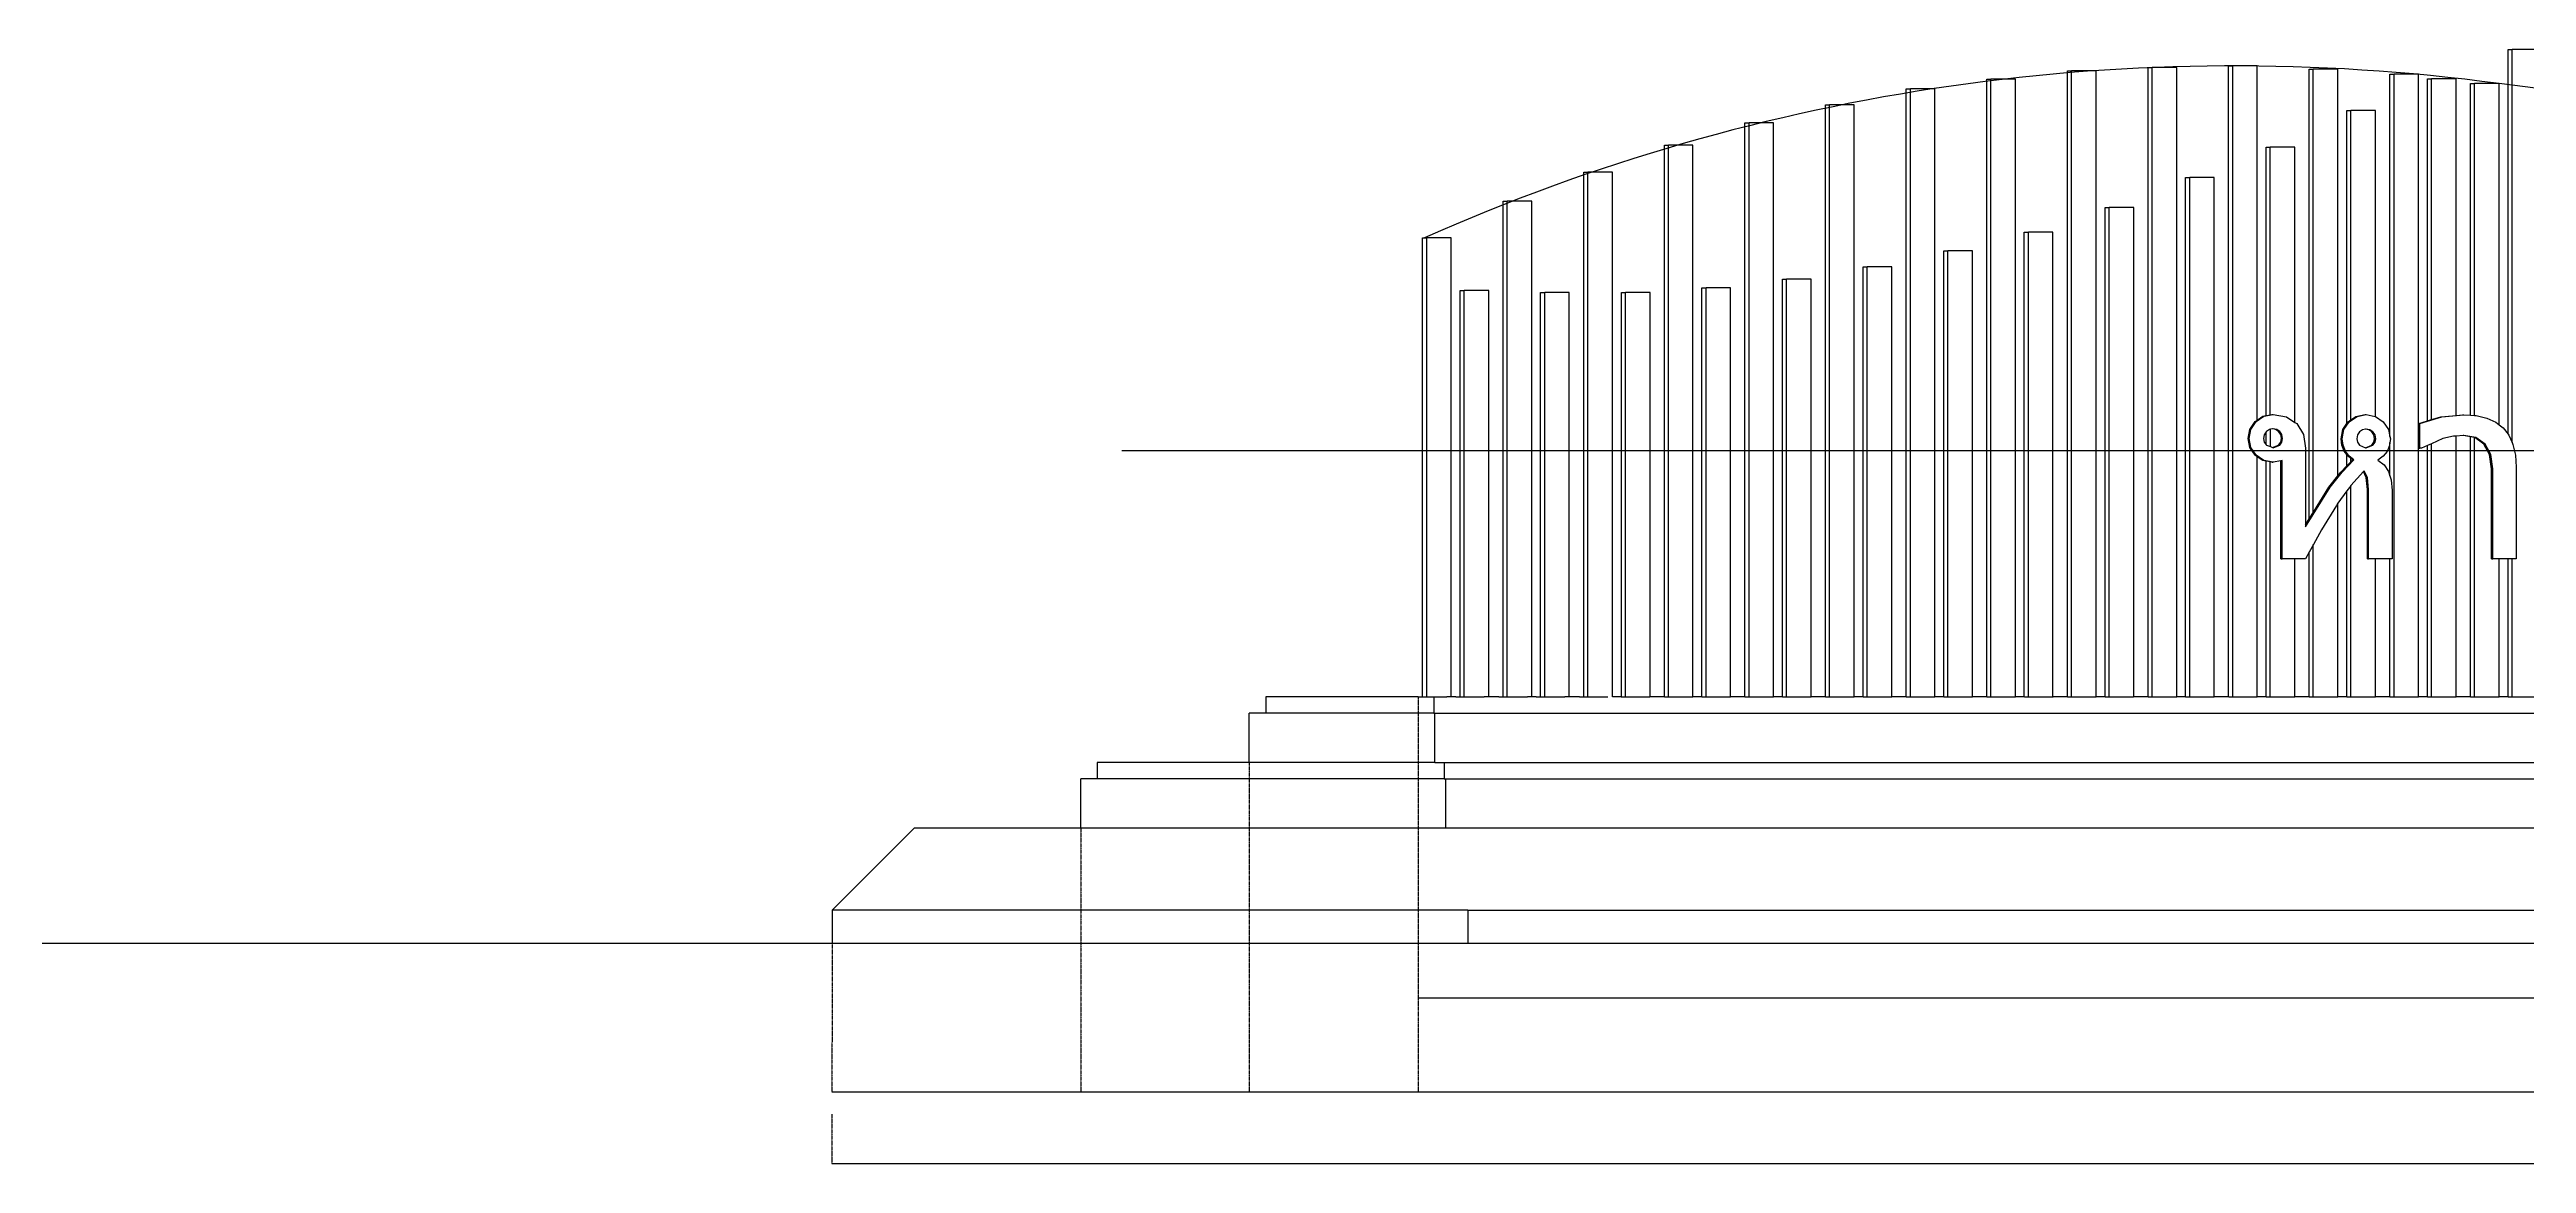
# Model space of a CAD drawing. Header units: millimetres. Extents: x -244126 to 368105, y -173968 to 259060.
# Drawn here: x -202288 to -189834, y 69504 to 75108 of the extents above; entities that cross this region are included whole.
import ezdxf

# ---------------------------------------------------------------- set-up
doc = ezdxf.new("R2010")
doc.units = ezdxf.units.MM
doc.header["$MEASUREMENT"] = 0
doc.linetypes.add('CENTER2', pattern=[7.1439, 4.7625, -0.7938, 0.7938, -0.7938])
for name, color, linetype in [('A04_TUBE SERIES', 7, 'Continuous'), ('CPP-DIM', 1, 'Continuous'), ('CPP-GRID', 8, 'CENTER2'), ('CPP-HATCH', 13, 'Continuous')]:
    doc.layers.add(name, color=color, linetype=linetype)
doc.styles.add('CORDIA', font='cordia.shx')
doc.dimstyles.new('1-50CC', dxfattribs={"dimscale": 0.5, "dimtxt": 0.2, "dimasz": 0.15, "dimexe": 0.1, "dimexo": 0.15, "dimgap": 0.1, "dimtad": 1, "dimzin": 0, "dimdsep": 46, "dimtxsty": 'CORDIA', "dimblk": 'CIRCLE', "dimcen": 0.03, "dimclrd": 1, "dimclre": 9, "dimclrt": 3, "dimadec": 0, "dimazin": 0, "dimtfac": 1, "dimtmove": 1, "dimatfit": 3, "dimldrblk": 'CIRCLE', "dimfxl": 0.12, "dimtvp": 0.05, "dimarcsym": 0})
doc.dimstyles.new('1-75AA', dxfattribs={"dimscale": 0.75, "dimtxt": 0.2, "dimasz": 0.15, "dimexe": 0.1, "dimexo": 0.15, "dimgap": 0.1, "dimtad": 1, "dimzin": 1, "dimdsep": 46, "dimtxsty": 'CORDIA', "dimblk": 'arrow', "dimcen": 0.03, "dimclrd": 1, "dimclre": 9, "dimclrt": 3, "dimadec": 0, "dimazin": 0, "dimtfac": 1, "dimtmove": 1, "dimatfit": 3, "dimldrblk": 'arrow', "dimfxl": 1, "dimlwd": 25, "dimlwe": 25, "dimarcsym": 0})

# ---------------------------------------------------------------- blocks, each defined once
blk = doc.blocks.new('A$Ceabdd105')
at = {"color": 1}
for p, q in [((3.243, 3.15), (3.263, 3.15)), ((3.243, 0), (3.243, 3.15)), ((3.263, 0), (3.263, 3.15)), ((3.387, 3.15), (3.263, 3.15)), ((3.387, 0), (3.387, 3.15)), ((3.648, 3.166), (3.669, 3.166)), ((3.648, 0), (3.648, 3.166)), ((3.669, 0), (3.669, 3.166)), ((3.792, 3.166), (3.669, 3.166)), ((3.792, 0), (3.792, 3.166)), ((4.053, 3.174), (4.074, 3.174)), ((4.053, 0), (4.053, 3.174)), ((4.074, 0), (4.074, 3.174)), ((4.197, 3.174), (4.074, 3.174)), ((4.197, 1.392), (4.197, 3.174)), ((4.459, 3.158), (4.479, 3.158)), ((4.459, 0.896), (4.459, 3.158)), ((4.479, 0.929), (4.479, 3.158)), ((4.603, 3.158), (4.479, 3.158)), ((4.603, 1.112), (4.603, 3.158)), ((4.864, 3.132), (4.885, 3.132)), ((4.864, 1.309), (4.864, 3.132)), ((4.885, 0), (4.885, 3.132)), ((5.008, 3.132), (4.885, 3.132)), ((5.008, 0), (5.008, 3.132)), ((2.432, 3.058), (2.453, 3.058)), ((2.432, 0), (2.432, 3.058)), ((2.453, 0), (2.453, 3.058)), ((2.576, 3.058), (2.453, 3.058)), ((2.576, 0), (2.576, 3.058)), ((2.837, 3.108), (2.858, 3.108)), ((2.837, 0), (2.837, 3.108)), ((2.858, 0), (2.858, 3.108)), ((2.981, 3.108), (2.858, 3.108)), ((2.981, 0), (2.981, 3.108)), ((5.27, 3.085), (5.29, 3.085)), ((5.27, 1.417), (5.27, 3.085)), ((5.29, 1.415), (5.29, 3.085)), ((5.413, 3.085), (5.29, 3.085)), ((5.413, 1.369), (5.413, 3.085)), ((1.621, 2.887), (1.642, 2.887)), ((1.621, 0), (1.621, 2.887)), ((1.642, 0), (1.642, 2.887)), ((1.765, 2.887), (1.642, 2.887)), ((1.765, 0), (1.765, 2.887)), ((2.027, 2.978), (2.047, 2.978)), ((2.027, 0), (2.027, 2.978)), ((2.047, 0), (2.047, 2.978)), ((2.171, 2.978), (2.047, 2.978)), ((2.171, 0), (2.171, 2.978)), ((1.216, 2.775), (1.237, 2.775)), ((1.216, 0), (1.216, 2.775)), ((1.237, 0), (1.237, 2.775)), ((1.36, 2.775), (1.237, 2.775)), ((1.36, 0), (1.36, 2.775)), ((0.811, 2.64), (0.831, 2.64)), ((0.811, 0), (0.811, 2.64)), ((0.831, 0), (0.831, 2.64)), ((0.955, 2.64), (0.831, 2.64)), ((0.955, 0), (0.955, 2.64)), ((0.405, 2.493), (0.426, 2.493)), ((0.405, 0), (0.405, 2.493)), ((0.426, 0), (0.426, 2.493)), ((0.549, 2.493), (0.426, 2.493)), ((0.549, 0), (0.549, 2.493)), ((0, 2.309), (0.021, 2.309)), ((0, 0), (0, 2.309)), ((0.021, 0), (0.021, 2.309)), ((0.144, 2.309), (0.021, 2.309)), ((0.144, 0), (0.144, 2.309)), ((5.27, 0), (5.27, 1.308)), ((5.29, 0), (5.29, 1.305)), ((4.603, 0), (4.603, 0.974)), ((4.479, 0), (4.479, 0.767)), ((4.459, 0), (4.459, 0.729)), ((5.413, 0), (5.413, 0.694))]:
    blk.add_line(p, q, dxfattribs=at)
blk = doc.blocks.new('A$Cee009f8e')
at = {"layer": 'CPP-HATCH'}
for p, q in [((5.27, 3.257), (5.29, 3.257)), ((5.27, 1.321), (5.27, 3.257)), ((5.29, 1.279), (5.29, 3.257)), ((5.413, 3.257), (5.29, 3.257)), ((4.864, 3.109), (4.885, 3.109)), ((4.864, 1.389), (4.864, 3.109)), ((4.885, 1.395), (4.885, 3.109)), ((5.008, 3.109), (4.885, 3.109)), ((5.008, 1.416), (5.008, 3.109)), ((4.459, 2.949), (4.479, 2.949)), ((4.459, 1.375), (4.459, 2.949)), ((4.479, 1.394), (4.479, 2.949)), ((4.603, 2.949), (4.479, 2.949)), ((4.603, 1.411), (4.603, 2.949)), ((4.053, 2.766), (4.074, 2.766)), ((4.053, 1.415), (4.053, 2.766)), ((4.074, 1.419), (4.074, 2.766)), ((4.197, 2.766), (4.074, 2.766)), ((4.197, 1.38), (4.197, 2.766)), ((3.648, 2.613), (3.669, 2.613)), ((3.648, 0), (3.648, 2.613)), ((3.669, 0), (3.669, 2.613)), ((3.792, 2.613), (3.669, 2.613)), ((3.792, 0), (3.792, 2.613)), ((3.243, 2.462), (3.263, 2.462)), ((3.243, 0), (3.243, 2.462)), ((3.263, 0), (3.263, 2.462)), ((3.387, 2.462), (3.263, 2.462)), ((3.387, 0), (3.387, 2.462)), ((2.432, 2.243), (2.453, 2.243)), ((2.432, 0), (2.432, 2.243)), ((2.453, 0), (2.453, 2.243)), ((2.576, 2.243), (2.453, 2.243)), ((2.576, 0), (2.576, 2.243)), ((2.837, 2.338), (2.858, 2.338)), ((2.837, 0), (2.837, 2.338)), ((2.858, 0), (2.858, 2.338)), ((2.981, 2.338), (2.858, 2.338)), ((2.981, 0), (2.981, 2.338)), ((2.027, 2.163), (2.047, 2.163)), ((2.027, 0), (2.027, 2.163)), ((2.047, 0), (2.047, 2.163)), ((2.171, 2.163), (2.047, 2.163)), ((2.171, 0), (2.171, 2.163)), ((0, 2.044), (0.021, 2.044)), ((0, 0), (0, 2.044)), ((0.021, 0), (0.021, 2.044)), ((0.144, 2.044), (0.021, 2.044)), ((0.144, 0), (0.144, 2.044)), ((0.405, 2.034), (0.426, 2.034)), ((0.405, 0), (0.405, 2.034)), ((0.426, 0), (0.426, 2.034)), ((0.549, 2.034), (0.426, 2.034)), ((0.549, 0), (0.549, 2.034)), ((0.811, 2.035), (0.831, 2.035)), ((0.811, 0), (0.811, 2.035)), ((0.831, 0), (0.831, 2.035)), ((0.955, 2.035), (0.831, 2.035)), ((0.955, 0), (0.955, 2.035)), ((1.216, 2.058), (1.237, 2.058)), ((1.216, 0), (1.216, 2.058)), ((1.237, 0), (1.237, 2.058)), ((1.36, 2.058), (1.237, 2.058)), ((1.36, 0), (1.36, 2.058)), ((1.621, 2.102), (1.642, 2.102)), ((1.621, 0), (1.621, 2.102)), ((1.642, 0), (1.642, 2.102)), ((1.765, 2.102), (1.642, 2.102)), ((1.765, 0), (1.765, 2.102)), ((4.675, 1.112), (4.675, 1.28)), ((4.864, 0), (4.864, 1.264)), ((4.885, 0), (4.885, 1.273)), ((5.008, 0), (5.008, 1.312)), ((4.008, 0), (4.008, 1.208)), ((4.053, 0), (4.053, 1.186)), ((4.074, 0), (4.074, 1.182)), ((4.459, 1.161), (4.459, 1.219)), ((4.479, 1.183), (4.479, 1.199)), ((4.459, 0), (4.459, 1.036)), ((4.479, 0), (4.479, 1.064)), ((4.197, 0), (4.197, 0.694)), ((4.603, 0), (4.603, 0.694)), ((4.675, 0), (4.675, 0.694)), ((5.27, 0), (5.27, 0.694)), ((5.29, 0), (5.29, 0.694))]:
    blk.add_line(p, q, dxfattribs=at)
blk = doc.blocks.new('arrow')
at = {"color": 4}
blk.add_solid([(-1, 0), (-1, 0), (0, 0)], dxfattribs=at)
blk = doc.blocks.new('*D3984')
at = {"layer": 'CPP-DIM', "color": 9, "linetype": 'CENTER2', "lineweight": 25, "transparency": 16777216}
for p, q in [((-198354, 70113), (-198354, 69865)), ((-197103, 70113), (-197103, 69865))]:
    blk.add_line(p, q, dxfattribs=at)
at = {"layer": 'CPP-DIM', "color": 1, "lineweight": 25, "transparency": 16777216}
blk.add_line((-198354, 69865), (-197103, 69865), dxfattribs=at)
at = {"layer": 'Defpoints', "color": 0, "transparency": 16777216}
for p in [(-198354, 70113), (-197103, 70113), (-197103, 69865)]:
    blk.add_point(p, dxfattribs=at)
at = {"layer": 'CPP-DIM', "color": 1, "lineweight": 25, "transparency": 16777216, "xscale": 0.1125, "yscale": 0.1125, "zscale": 0.1125, "rotation": 180}
blk.add_blockref('arrow', (-198354, 69865), dxfattribs=at)
at = {"layer": 'CPP-DIM', "color": 1, "lineweight": 25, "transparency": 16777216, "xscale": 0.1125, "yscale": 0.1125, "zscale": 0.1125}
blk.add_blockref('arrow', (-197103, 69865), dxfattribs=at)
at = {"layer": 'CPP-DIM', "color": 3, "transparency": 16777216, "insert": (-197728, 69865), "char_height": 0.15, "attachment_point": 5, "style": 'CORDIA'}
blk.add_mtext('1251.26', dxfattribs=at)
blk = doc.blocks.new('*D3985')
at = {"layer": 'CPP-DIM', "color": 9, "linetype": 'CENTER2', "lineweight": 25, "transparency": 16777216}
for p, q in [((-196256, 70113), (-196256, 69865)), ((-195407, 70113), (-195407, 69865))]:
    blk.add_line(p, q, dxfattribs=at)
at = {"layer": 'CPP-DIM', "color": 1, "lineweight": 25, "transparency": 16777216}
blk.add_line((-196256, 69865), (-195407, 69865), dxfattribs=at)
at = {"layer": 'Defpoints', "color": 0, "transparency": 16777216}
for p in [(-196256, 70113), (-195407, 70113), (-195407, 69865)]:
    blk.add_point(p, dxfattribs=at)
at = {"layer": 'CPP-DIM', "color": 1, "lineweight": 25, "transparency": 16777216, "xscale": 0.1125, "yscale": 0.1125, "zscale": 0.1125, "rotation": 180}
blk.add_blockref('arrow', (-196256, 69865), dxfattribs=at)
at = {"layer": 'CPP-DIM', "color": 1, "lineweight": 25, "transparency": 16777216, "xscale": 0.1125, "yscale": 0.1125, "zscale": 0.1125}
blk.add_blockref('arrow', (-195407, 69865), dxfattribs=at)
at = {"layer": 'CPP-DIM', "color": 3, "transparency": 16777216, "insert": (-195831, 69865), "char_height": 0.15, "attachment_point": 5, "style": 'CORDIA'}
blk.add_mtext('848.89', dxfattribs=at)
blk = doc.blocks.new('*D3986')
at = {"layer": 'CPP-DIM', "color": 9, "linetype": 'CENTER2', "lineweight": 25, "transparency": 16777216}
for p, q in [((-195407, 70113), (-195407, 69865)), ((-180671, 70113), (-180671, 69865))]:
    blk.add_line(p, q, dxfattribs=at)
at = {"layer": 'CPP-DIM', "color": 1, "lineweight": 25, "transparency": 16777216}
blk.add_line((-195407, 69865), (-180671, 69865), dxfattribs=at)
at = {"layer": 'Defpoints', "color": 0, "transparency": 16777216}
for p in [(-195407, 70113), (-180671, 70113), (-180671, 69865)]:
    blk.add_point(p, dxfattribs=at)
at = {"layer": 'CPP-DIM', "color": 1, "lineweight": 25, "transparency": 16777216, "xscale": 0.1125, "yscale": 0.1125, "zscale": 0.1125, "rotation": 180}
blk.add_blockref('arrow', (-195407, 69865), dxfattribs=at)
at = {"layer": 'CPP-DIM', "color": 1, "lineweight": 25, "transparency": 16777216, "xscale": 0.1125, "yscale": 0.1125, "zscale": 0.1125}
blk.add_blockref('arrow', (-180671, 69865), dxfattribs=at)
at = {"layer": 'CPP-DIM', "color": 3, "transparency": 16777216, "insert": (-188039, 69865), "char_height": 0.15, "attachment_point": 5, "style": 'CORDIA'}
blk.add_mtext('15.00', dxfattribs=at)
blk = doc.blocks.new('*D3974')
at = {"layer": 'CPP-DIM', "color": 9, "linetype": 'CENTER2', "lineweight": 25, "transparency": 16777216}
for p, q in [((-198354, 69752), (-198354, 69504)), ((-177714, 69752), (-177714, 69504))]:
    blk.add_line(p, q, dxfattribs=at)
at = {"layer": 'CPP-DIM', "color": 1, "lineweight": 25, "transparency": 16777216}
blk.add_line((-198354, 69504), (-177714, 69504), dxfattribs=at)
at = {"layer": 'Defpoints', "color": 0, "transparency": 16777216}
for p in [(-198354, 69752), (-177714, 69752), (-177714, 69504)]:
    blk.add_point(p, dxfattribs=at)
at = {"layer": 'CPP-DIM', "color": 1, "lineweight": 25, "transparency": 16777216, "xscale": 0.1125, "yscale": 0.1125, "zscale": 0.1125, "rotation": 180}
blk.add_blockref('arrow', (-198354, 69504), dxfattribs=at)
at = {"layer": 'CPP-DIM', "color": 1, "lineweight": 25, "transparency": 16777216, "xscale": 0.1125, "yscale": 0.1125, "zscale": 0.1125}
blk.add_blockref('arrow', (-177714, 69504), dxfattribs=at)
at = {"layer": 'CPP-DIM', "color": 3, "transparency": 16777216, "insert": (-188034, 69504), "char_height": 0.15, "attachment_point": 5, "style": 'CORDIA'}
blk.add_mtext('21.00', dxfattribs=at)
blk = doc.blocks.new('*D3993')
at = {"layer": 'CPP-DIM', "color": 9, "linetype": 'CENTER2', "lineweight": 25, "transparency": 16777216}
for p, q in [((-197103, 70113), (-197103, 69865)), ((-196256, 70113), (-196256, 69865))]:
    blk.add_line(p, q, dxfattribs=at)
at = {"layer": 'CPP-DIM', "color": 1, "lineweight": 25, "transparency": 16777216}
blk.add_line((-197103, 69865), (-196256, 69865), dxfattribs=at)
at = {"layer": 'Defpoints', "color": 0, "transparency": 16777216}
for p in [(-197103, 70113), (-196256, 70113), (-196256, 69865)]:
    blk.add_point(p, dxfattribs=at)
at = {"layer": 'CPP-DIM', "color": 1, "lineweight": 25, "transparency": 16777216, "xscale": 0.1125, "yscale": 0.1125, "zscale": 0.1125, "rotation": 180}
blk.add_blockref('arrow', (-197103, 69865), dxfattribs=at)
at = {"layer": 'CPP-DIM', "color": 1, "lineweight": 25, "transparency": 16777216, "xscale": 0.1125, "yscale": 0.1125, "zscale": 0.1125}
blk.add_blockref('arrow', (-196256, 69865), dxfattribs=at)
at = {"layer": 'CPP-DIM', "color": 3, "transparency": 16777216, "insert": (-196679, 69865), "char_height": 0.15, "attachment_point": 5, "style": 'CORDIA'}
blk.add_mtext('846.98', dxfattribs=at)
blk = doc.blocks.new('CIRCLE')
at = {"color": 1}
for p, q in [((-1, 0), (1, 0)), ((0, 1), (0, -1))]:
    blk.add_line(p, q, dxfattribs=at)
at = {"color": 3}
blk.add_circle((0, 0), 0.478, dxfattribs=at)
blk = doc.blocks.new('*D4012')
at = {"color": 9, "linetype": 'CENTER2', "lineweight": -2, "transparency": 16777216}
for p, q in [((-195407, 71851), (-195407, 70337)), ((-180596, 71851), (-180596, 70337))]:
    blk.add_line(p, q, dxfattribs=at)
at = {"color": 1, "lineweight": -2, "transparency": 16777216}
blk.add_line((-195407, 70337), (-180596, 70337), dxfattribs=at)
at = {"layer": 'Defpoints', "color": 0, "transparency": 16777216}
for p in [(-195407, 71851), (-180596, 71851), (-180596, 70337)]:
    blk.add_point(p, dxfattribs=at)
at = {"color": 1, "lineweight": -2, "transparency": 16777216, "xscale": 0.075, "yscale": 0.075, "zscale": 0.075, "rotation": 180}
blk.add_blockref('CIRCLE', (-195407, 70337), dxfattribs=at)
at = {"color": 1, "lineweight": -2, "transparency": 16777216, "xscale": 0.075, "yscale": 0.075, "zscale": 0.075}
blk.add_blockref('CIRCLE', (-180596, 70337), dxfattribs=at)
at = {"color": 3, "transparency": 16777216, "insert": (-188002, 70337), "char_height": 0.1, "attachment_point": 5, "style": 'CORDIA'}
blk.add_mtext('14810.39', dxfattribs=at)

msp = doc.modelspace()

# ---------------------------------------------------------------- linework, layer by layer
at = {"color": 4}
for p, q in [((-191225.1685, 73197.01567), (-191198.53191, 73236.02648)), ((-191219.23699, 73197.01567), (-191192.6004, 73236.02648)), ((-191198.53191, 73236.02648), (-191187.42177, 73243.60584)), ((-191192.6004, 73236.02648), (-191153.70627, 73262.56015)), ((-191187.42177, 73243.60584), (-191159.63778, 73262.56015)), ((-191159.63778, 73262.56015), (-191142.39912, 73265.89998)), ((-191153.70627, 73262.56015), (-191108.05477, 73271.4047)), ((-191142.39912, 73265.89998), (-191121.7746, 73269.89579)), ((-191121.7746, 73269.89579), (-191113.98628, 73271.4047)), ((-191113.98628, 73271.4047), (-191108.05477, 73271.4047)), ((-191108.05477, 73271.4047), (-191041.26686, 73259.95416)), ((-191041.26686, 73259.95416), (-190998.55442, 73231.74665)), ((-190998.55442, 73231.74665), (-190989.25087, 73225.60253)), ((-190751.48591, 73195.9101), (-190724.6136, 73235.39472)), ((-190737.0506, 73225.83592), (-190730.54511, 73235.39472)), ((-190730.54511, 73235.39472), (-190716.42609, 73245.13969)), ((-190724.6136, 73235.39472), (-190685.48374, 73262.40221)), ((-190716.42609, 73245.13969), (-190691.41525, 73262.40221)), ((-190691.41525, 73262.40221), (-190645.68518, 73271.4047)), ((-190685.48374, 73262.40221), (-190639.75367, 73271.4047)), ((-190645.68518, 73271.4047), (-190639.75367, 73271.4047)), ((-190639.75367, 73271.4047), (-190593.94502, 73262.32324)), ((-190593.94502, 73262.32324), (-190593.20591, 73261.81171)), ((-190593.20591, 73261.81171), (-190554.57944, 73235.07884)), ((-190554.57944, 73235.07884), (-190527.47141, 73195.51525)), ((-190375.39058, 73227.18192), (-190331.70209, 73239.88729)), ((-190369.45908, 73227.18192), (-190258.66972, 73259.40137)), ((-190331.70209, 73239.88729), (-190311.07758, 73245.88525)), ((-190311.07758, 73245.88525), (-190264.60123, 73259.40137)), ((-190264.60123, 73259.40137), (-190187.8574, 73266.90471)), ((-190258.66972, 73259.40137), (-190148.82326, 73270.14119)), ((-190187.8574, 73266.90471), (-190154.75477, 73270.14119)), ((-190154.75477, 73270.14119), (-190148.82326, 73270.14119)), ((-190148.82326, 73270.14119), (-190115.22093, 73267.89514)), ((-190115.22093, 73267.89514), (-190094.59641, 73266.51656)), ((-190094.59641, 73266.51656), (-190087.09355, 73266.01505)), ((-190087.09355, 73266.01505), (-190033.59447, 73253.63662)), ((-190033.59447, 73253.63662), (-189988.32602, 73233.0059)), ((-189988.32602, 73233.0059), (-189971.37624, 73219.78804)), ((-191234.04736, 73150.73968), (-191225.1685, 73197.01567)), ((-191225.1685, 73105.4903), (-191234.04736, 73150.73968)), ((-191228.11586, 73150.73968), (-191219.23699, 73197.01567)), ((-191219.23699, 73105.4903), (-191228.11586, 73150.73968)), ((-191152.29194, 73169.92921), (-191155.82777, 73150.73968)), ((-191155.82777, 73150.73968), (-191152.29194, 73133.12954)), ((-191142.39912, 73184.73261), (-191152.29194, 73169.92921)), ((-191152.29194, 73133.12954), (-191142.39912, 73119.20992)), ((-191141.68444, 73185.80203), (-191142.39912, 73184.73261)), ((-191142.39912, 73119.20992), (-191142.39912, 73184.73261)), ((-191142.39912, 73119.20992), (-191141.68444, 73118.20435)), ((-191126.20536, 73196.46288), (-191141.68444, 73185.80203)), ((-191141.68444, 73118.20435), (-191121.7746, 73110.16295)), ((-191121.7746, 73197.33036), (-191126.20536, 73196.46288)), ((-191110.9872, 73199.44237), (-191121.7746, 73197.33036)), ((-191121.7746, 73110.16295), (-191121.7746, 73197.33036)), ((-191121.7746, 73110.16295), (-191111.02052, 73105.81948)), ((-191111.02052, 73105.81948), (-191080.3566, 73118.20435)), ((-191108.05477, 73200.0165), (-191110.9872, 73199.44237)), ((-191095.83568, 73196.54185), (-191110.9872, 73199.44237)), ((-191089.90417, 73196.54185), (-191108.05477, 73200.0165)), ((-191108.05477, 73104.62164), (-191074.42509, 73118.20435)), ((-191080.3566, 73186.11791), (-191095.83568, 73196.54185)), ((-191074.42509, 73186.11791), (-191089.90417, 73196.54185)), ((-191069.74911, 73170.32406), (-191080.3566, 73186.11791)), ((-191080.3566, 73118.20435), (-191069.74911, 73133.12954)), ((-191080.3566, 73118.20435), (-191074.42509, 73118.20435)), ((-191063.8176, 73170.32406), (-191074.42509, 73186.11791)), ((-191074.42509, 73118.20435), (-191063.8176, 73133.12954)), ((-191066.21328, 73150.73968), (-191069.74911, 73170.32406)), ((-191069.74911, 73133.12954), (-191066.21328, 73150.73968)), ((-191060.28177, 73150.73968), (-191063.8176, 73170.32406)), ((-191063.8176, 73133.12954), (-191060.28177, 73150.73968)), ((-190989.25087, 73225.60253), (-190955.77834, 73171.82447)), ((-190955.77834, 73171.82447), (-190944.62083, 73102.09462)), ((-190766.37486, 73149.47617), (-190757.41742, 73195.9101)), ((-190762.28901, 73117.96744), (-190766.37486, 73149.47617)), ((-190750.03146, 73087.88016), (-190762.28901, 73117.96744)), ((-190760.44335, 73149.47617), (-190751.48591, 73195.9101)), ((-190756.3575, 73117.96744), (-190760.44335, 73149.47617)), ((-190757.41742, 73195.9101), (-190737.0506, 73225.83592)), ((-190744.09996, 73087.88016), (-190756.3575, 73117.96744)), ((-190683.44082, 73168.6657), (-190686.89808, 73149.47617)), ((-190686.89808, 73149.47617), (-190683.44082, 73131.86603)), ((-190673.06905, 73184.53852), (-190683.44082, 73168.6657)), ((-190683.44082, 73131.86603), (-190673.06905, 73116.94084)), ((-190657.82569, 73195.19937), (-190673.06905, 73184.53852)), ((-190673.06905, 73116.94084), (-190642.7055, 73104.5616)), ((-190642.68124, 73198.17732), (-190657.82569, 73195.19937)), ((-190642.7055, 73104.5616), (-190612.0555, 73116.94084)), ((-190639.75367, 73198.75299), (-190642.68124, 73198.17732)), ((-190627.14171, 73195.19937), (-190642.68124, 73198.17732)), ((-190621.2102, 73195.19937), (-190639.75367, 73198.75299)), ((-190639.75367, 73103.35813), (-190606.12399, 73116.94084)), ((-190611.74121, 73184.53852), (-190627.14171, 73195.19937)), ((-190605.8097, 73184.53852), (-190621.2102, 73195.19937)), ((-190612.0555, 73116.94084), (-190601.44801, 73131.86603)), ((-190612.0555, 73116.94084), (-190606.12399, 73116.94084)), ((-190601.36944, 73168.6657), (-190611.74121, 73184.53852)), ((-190606.12399, 73116.94084), (-190595.5165, 73131.86603)), ((-190595.43793, 73168.6657), (-190605.8097, 73184.53852)), ((-190601.44801, 73131.86603), (-190597.91218, 73149.47617)), ((-190597.91218, 73149.47617), (-190601.36944, 73168.6657)), ((-190595.5165, 73131.86603), (-190591.98067, 73149.47617)), ((-190591.98067, 73149.47617), (-190595.43793, 73168.6657)), ((-190522.3641, 73115.28249), (-190534.1502, 73085.9849)), ((-190527.47141, 73195.51525), (-190520.56944, 73160.34926)), ((-190520.56944, 73130.90241), (-190522.3641, 73115.28249)), ((-190520.56944, 73160.34926), (-190518.4354, 73149.47617)), ((-190518.4354, 73149.47617), (-190520.56944, 73130.90241)), ((-190375.39058, 73102.09462), (-190375.39058, 73227.18192)), ((-190375.39058, 73227.18192), (-190369.45908, 73227.18192)), ((-190369.45908, 73102.09462), (-190369.45908, 73227.18192)), ((-190331.70209, 73115.39672), (-190361.28738, 73102.09462)), ((-190311.07758, 73124.66989), (-190331.70209, 73115.39672)), ((-190253.79813, 73150.42381), (-190311.07758, 73124.66989)), ((-190200.9964, 73162.5061), (-190253.79813, 73150.42381)), ((-190187.8574, 73163.52035), (-190200.9964, 73162.5061)), ((-190152.96465, 73166.21384), (-190187.8574, 73163.52035)), ((-190148.82326, 73166.53353), (-190152.96465, 73166.21384)), ((-190115.22093, 73159.47338), (-190152.96465, 73166.21384)), ((-190088.2427, 73155.71475), (-190148.82326, 73166.53353)), ((-190094.59641, 73155.79015), (-190115.22093, 73159.47338)), ((-190094.1742, 73155.71475), (-190094.59641, 73155.79015)), ((-190048.20841, 73123.25838), (-190094.1742, 73155.71475)), ((-190042.2769, 73123.25838), (-190088.2427, 73155.71475)), ((-190019.2146, 73070.42795), (-190048.20841, 73123.25838)), ((-190013.28309, 73070.42795), (-190042.2769, 73123.25838)), ((-189971.37624, 73219.78804), (-189951.2882, 73204.1229)), ((-189951.2882, 73204.1229), (-189926.35358, 73171.97974)), ((-189926.35358, 73171.97974), (-189922.481, 73166.98761)), ((-189922.481, 73166.98761), (-189905.72906, 73130.03636)), ((-189905.72906, 73130.03636), (-189901.90443, 73121.60003)), ((-189901.90443, 73121.60003), (-189889.55849, 73067.96016)), ((-196896.06179, 73089.96615), (-180342.04493, 73089.96615)), ((-191198.53191, 73067.03227), (-191225.1685, 73105.4903)), ((-191192.6004, 73067.03227), (-191219.23699, 73105.4903)), ((-191187.42177, 73059.52059), (-191198.53191, 73067.03227)), ((-191153.70627, 73040.73551), (-191192.6004, 73067.03227)), ((-191159.63778, 73040.73551), (-191187.42177, 73059.52059)), ((-191142.39912, 73037.4255), (-191159.63778, 73040.73551)), ((-191108.05477, 73031.96993), (-191153.70627, 73040.73551)), ((-191121.7746, 73033.46537), (-191142.39912, 73037.4255)), ((-191113.98628, 73031.96993), (-191121.7746, 73033.46537)), ((-191113.98628, 73031.96993), (-191108.05477, 73031.96993)), ((-191111.02052, 73105.81948), (-191108.05477, 73104.62164)), ((-191068.72765, 73038.55742), (-191108.05477, 73031.96993)), ((-191062.79614, 73039.55097), (-191068.72765, 73038.55742)), ((-191068.72765, 72545.51933), (-191068.72765, 73038.55742)), ((-191062.79614, 72545.51933), (-191062.79614, 73039.55097)), ((-190944.62083, 73102.09462), (-190944.62083, 72716.79565)), ((-190767.04274, 72981.82445), (-190737.0506, 73012.70071)), ((-190761.11123, 72981.82445), (-190701.35569, 73043.3415)), ((-190737.0506, 73070.10477), (-190750.03146, 73087.88016)), ((-190725.24219, 73062.05721), (-190744.09996, 73087.88016)), ((-190731.1737, 73062.05721), (-190737.0506, 73070.10477)), ((-190737.0506, 73012.70071), (-190716.42609, 73033.93321)), ((-190716.42609, 73050.50206), (-190731.1737, 73062.05721)), ((-190701.35569, 73043.3415), (-190725.24219, 73062.05721)), ((-190707.2872, 73043.3415), (-190716.42609, 73050.50206)), ((-190716.42609, 73033.93321), (-190707.2872, 73043.3415)), ((-190653.69026, 72984.70841), (-190716.42609, 72915.12942)), ((-190707.2872, 73043.3415), (-190701.35569, 73043.3415)), ((-190649.81114, 72989.01065), (-190653.69026, 72984.70841)), ((-190639.24211, 72954.42212), (-190653.69026, 72984.70841)), ((-190633.3106, 72954.42212), (-190649.81114, 72989.01065)), ((-190642.7055, 73104.5616), (-190639.75367, 73103.35813)), ((-190553.7937, 73061.5834), (-190581.29461, 73042.07799)), ((-190581.29461, 73042.07799), (-190549.94358, 73018.34773)), ((-190534.1502, 73085.9849), (-190553.7937, 73061.5834)), ((-190549.94358, 73018.34773), (-190527.54998, 72985.06219)), ((-190527.54998, 72985.06219), (-190520.56944, 72962.80492)), ((-190375.39058, 73102.09462), (-190369.45908, 73102.09462)), ((-190361.28738, 73102.09462), (-190369.45908, 73102.09462)), ((-190009.55, 72998.48696), (-190019.2146, 73070.42795)), ((-190003.61849, 72998.48696), (-190013.28309, 73070.42795)), ((-190009.55, 72545.51933), (-190009.55, 72998.48696)), ((-190003.61849, 72545.51933), (-190003.61849, 72998.48696)), ((-189889.55849, 73067.96016), (-189885.44318, 73006.06801)), ((-189885.44318, 73006.06801), (-189885.44318, 72545.51933)), ((-190944.62083, 72707.24836), (-190821.57393, 72905.30324)), ((-190905.29344, 72780.09656), (-190827.50544, 72905.30324)), ((-190827.50544, 72905.30324), (-190782.07326, 72962.80192)), ((-190821.57393, 72905.30324), (-190761.11123, 72981.82445)), ((-190782.07326, 72962.80192), (-190767.04274, 72981.82445)), ((-190737.0506, 72887.02992), (-190782.07326, 72824.91453)), ((-190717.73838, 72913.67399), (-190737.0506, 72887.02992)), ((-190716.42609, 72915.12942), (-190717.73838, 72913.67399)), ((-190633.74193, 72893.6158), (-190639.24211, 72954.42212)), ((-190633.74193, 72545.51933), (-190633.74193, 72893.6158)), ((-190627.81042, 72893.6158), (-190633.3106, 72954.42212)), ((-190627.81042, 72545.51933), (-190627.81042, 72893.6158)), ((-190520.56944, 72962.80492), (-190514.11383, 72942.22137)), ((-190514.11383, 72942.22137), (-190509.63511, 72889.82527)), ((-190509.63511, 72889.82527), (-190509.63511, 72545.51933)), ((-190944.62083, 72716.79565), (-190925.91795, 72746.89958)), ((-190925.91795, 72746.89958), (-190905.29344, 72780.09656)), ((-190789.51573, 72814.64654), (-190865.14322, 72691.92832)), ((-190782.07326, 72824.91453), (-190789.51573, 72814.64654)), ((-190944.62083, 72716.79565), (-190944.62083, 72707.24836)), ((-190905.29344, 72617.96594), (-190925.91795, 72579.97267)), ((-190865.14322, 72691.92832), (-190905.29344, 72617.96594)), ((-191068.72765, 72545.51933), (-191062.79614, 72545.51933)), ((-190998.55442, 72545.51933), (-191062.79614, 72545.51933)), ((-190944.62083, 72545.51933), (-190998.55442, 72545.51933)), ((-190925.91795, 72579.97267), (-190944.62083, 72545.51933)), ((-190633.74193, 72545.51933), (-190627.81042, 72545.51933)), ((-190593.20591, 72545.51933), (-190627.81042, 72545.51933)), ((-190520.56944, 72545.51933), (-190593.20591, 72545.51933)), ((-190509.63511, 72545.51933), (-190520.56944, 72545.51933)), ((-190009.55, 72545.51933), (-190003.61849, 72545.51933)), ((-189971.37624, 72545.51933), (-190003.61849, 72545.51933)), ((-189926.35358, 72545.51933), (-189971.37624, 72545.51933)), ((-189905.72906, 72545.51933), (-189926.35358, 72545.51933)), ((-189885.44318, 72545.51933), (-189905.72906, 72545.51933)), ((-198353.93808, 70777.98273), (-197940.44865, 71190.78273)), ((-197102.67969, 71190.78273), (-197940.44865, 71190.78273)), ((-198353.93808, 70777.98273), (-198353.93808, 70612.86273)), ((-195156.96604, 70777.98273), (-198353.93808, 70777.98273)), ((-195156.96604, 70777.98273), (-180348.48948, 70777.98273)), ((-195156.96604, 70777.98273), (-195156.96604, 70612.86273)), ((-198311.88284, 70612.86273), (-177749.00386, 70612.86273))]:
    msp.add_line(p, q, dxfattribs=at)
at = {"color": 2}
for p, q in [((-196255.70083, 71521.02273), (-196255.70083, 71768.70273)), ((-196173.00294, 71768.70273), (-196255.70083, 71768.70273)), ((-196173.00294, 71851.26273), (-196173.00294, 71768.70273)), ((-195406.80684, 71851.26273), (-196173.00294, 71851.26273)), ((-195328.43368, 71768.70273), (-196173.00294, 71768.70273)), ((-195406.80684, 71851.26273), (-195386.18232, 71851.26273)), ((-195386.18232, 71851.26273), (-195328.43368, 71851.26273)), ((-195328.43368, 71851.26273), (-195328.43368, 71768.70273)), ((-195328.43368, 71851.26273), (-195262.96214, 71851.26273)), ((-195328.43368, 71768.70273), (-195322.87308, 71768.70273)), ((-195322.87308, 71521.02273), (-195322.87308, 71768.70273)), ((-195322.87308, 71768.70273), (-180544.47262, 71768.70273)), ((-195217.93949, 71851.26273), (-195262.96214, 71851.26273)), ((-195217.93949, 71851.26273), (-195197.31497, 71851.26273)), ((-195197.31497, 71851.26273), (-195074.09479, 71851.26273)), ((-195001.45832, 71851.26273), (-195074.09479, 71851.26273)), ((-195001.45832, 71851.26273), (-194980.83381, 71851.26273)), ((-194980.83381, 71851.26273), (-194857.61363, 71851.26273)), ((-194812.59097, 71851.26273), (-194857.61363, 71851.26273)), ((-194812.59097, 71851.26273), (-194791.96646, 71851.26273)), ((-194791.96646, 71851.26273), (-194668.74628, 71851.26273)), ((-194596.10981, 71851.26273), (-194668.74628, 71851.26273)), ((-194596.10981, 71851.26273), (-194575.4853, 71851.26273)), ((-194575.4853, 71851.26273), (-194452.26512, 71851.26273)), ((-194385.18722, 71851.26273), (-194430.20988, 71851.26273)), ((-194385.18722, 71851.26273), (-194364.5627, 71851.26273)), ((-194364.5627, 71851.26273), (-194241.34253, 71851.26273)), ((-194168.70606, 71851.26273), (-194241.34253, 71851.26273)), ((-194168.70606, 71851.26273), (-194148.08154, 71851.26273)), ((-194148.08154, 71851.26273), (-194024.86136, 71851.26273)), ((-193979.83871, 71851.26273), (-194024.86136, 71851.26273)), ((-193979.83871, 71851.26273), (-193959.21419, 71851.26273)), ((-193959.21419, 71851.26273), (-193835.99401, 71851.26273)), ((-193763.35754, 71851.26273), (-193835.99401, 71851.26273)), ((-193763.35754, 71851.26273), (-193742.73303, 71851.26273)), ((-193742.73303, 71851.26273), (-193619.51285, 71851.26273)), ((-193574.49019, 71851.26273), (-193619.51285, 71851.26273)), ((-193574.49019, 71851.26273), (-193553.86568, 71851.26273)), ((-193553.86568, 71851.26273), (-193430.6455, 71851.26273)), ((-193358.00903, 71851.26273), (-193430.6455, 71851.26273)), ((-193358.00903, 71851.26273), (-193337.38452, 71851.26273)), ((-193337.38452, 71851.26273), (-193214.16434, 71851.26273)), ((-193169.14168, 71851.26273), (-193214.16434, 71851.26273)), ((-193169.14168, 71851.26273), (-193148.51717, 71851.26273)), ((-193148.51717, 71851.26273), (-193025.29699, 71851.26273)), ((-192952.66052, 71851.26273), (-193025.29699, 71851.26273)), ((-192952.66052, 71851.26273), (-192932.036, 71851.26273)), ((-192932.036, 71851.26273), (-192808.81583, 71851.26273)), ((-192763.79317, 71851.26273), (-192808.81583, 71851.26273)), ((-192763.79317, 71851.26273), (-192743.16865, 71851.26273)), ((-192743.16865, 71851.26273), (-192619.94847, 71851.26273)), ((-192547.31201, 71851.26273), (-192619.94847, 71851.26273)), ((-192547.31201, 71851.26273), (-192526.68749, 71851.26273)), ((-192526.68749, 71851.26273), (-192403.46731, 71851.26273)), ((-192358.44466, 71851.26273), (-192403.46731, 71851.26273)), ((-192358.44466, 71851.26273), (-192337.82014, 71851.26273)), ((-192337.82014, 71851.26273), (-192214.59996, 71851.26273)), ((-192141.96349, 71851.26273), (-192214.59996, 71851.26273)), ((-192141.96349, 71851.26273), (-192121.33898, 71851.26273)), ((-192121.33898, 71851.26273), (-191998.1188, 71851.26273)), ((-191953.09614, 71851.26273), (-191998.1188, 71851.26273)), ((-191953.09614, 71851.26273), (-191932.47163, 71851.26273)), ((-191932.47163, 71851.26273), (-191809.25145, 71851.26273)), ((-191736.61498, 71851.26273), (-191809.25145, 71851.26273)), ((-191736.61498, 71851.26273), (-191715.99046, 71851.26273)), ((-191715.99046, 71851.26273), (-191592.77029, 71851.26273)), ((-191547.74763, 71851.26273), (-191592.77029, 71851.26273)), ((-191547.74763, 71851.26273), (-191527.12311, 71851.26273)), ((-191527.12311, 71851.26273), (-191403.90294, 71851.26273)), ((-191331.26647, 71851.26273), (-191403.90294, 71851.26273)), ((-191331.26647, 71851.26273), (-191310.64195, 71851.26273)), ((-191310.64195, 71851.26273), (-191187.42177, 71851.26273)), ((-191142.39912, 71851.26273), (-191187.42177, 71851.26273)), ((-191142.39912, 71851.26273), (-191121.7746, 71851.26273)), ((-191121.7746, 71851.26273), (-190998.55442, 71851.26273)), ((-190925.91795, 71851.26273), (-190998.55442, 71851.26273)), ((-190925.91795, 71851.26273), (-190905.29344, 71851.26273)), ((-190905.29344, 71851.26273), (-190782.07326, 71851.26273)), ((-190737.0506, 71851.26273), (-190782.07326, 71851.26273)), ((-190737.0506, 71851.26273), (-190716.42609, 71851.26273)), ((-190716.42609, 71851.26273), (-190593.20591, 71851.26273)), ((-190520.56944, 71851.26273), (-190593.20591, 71851.26273)), ((-190520.56944, 71851.26273), (-190499.94493, 71851.26273)), ((-190499.94493, 71851.26273), (-190376.72475, 71851.26273)), ((-190331.70209, 71851.26273), (-190376.72475, 71851.26273)), ((-190331.70209, 71851.26273), (-190311.07758, 71851.26273)), ((-190311.07758, 71851.26273), (-190187.8574, 71851.26273)), ((-190115.22093, 71851.26273), (-190187.8574, 71851.26273)), ((-190115.22093, 71851.26273), (-190094.59641, 71851.26273)), ((-190094.59641, 71851.26273), (-189971.37624, 71851.26273)), ((-189926.35358, 71851.26273), (-189971.37624, 71851.26273)), ((-189926.35358, 71851.26273), (-189905.72906, 71851.26273)), ((-189905.72906, 71851.26273), (-189782.50888, 71851.26273)), ((-195322.87308, 71521.02273), (-196255.70083, 71521.02273)), ((-195322.87308, 71521.02273), (-195275.5169, 71521.02273)), ((-195275.5169, 71521.02273), (-180536.22281, 71521.02273))]:
    msp.add_line(p, q, dxfattribs=at)
at = {"color": 3}
for p, q in [((-197020.15887, 71521.02273), (-197020.15887, 71438.46273)), ((-196255.70083, 71521.02273), (-197020.15887, 71521.02273)), ((-195275.5169, 71521.02273), (-195275.5169, 71438.46273)), ((-197102.67969, 71190.78273), (-197102.67969, 71438.46273)), ((-197020.15887, 71438.46273), (-197102.67969, 71438.46273)), ((-195275.5169, 71438.46273), (-197020.15887, 71438.46273)), ((-195275.5169, 71438.46273), (-195267.26709, 71438.46273)), ((-195267.26709, 71190.78273), (-195267.26709, 71438.46273)), ((-195267.26709, 71438.46273), (-180461.97456, 71438.46273)), ((-195267.26709, 71190.78273), (-197102.67969, 71190.78273)), ((-180458.79054, 71190.78273), (-195267.26709, 71190.78273))]:
    msp.add_line(p, q, dxfattribs=at)
at = {"color": 5}
msp.add_lwpolyline([(-203033.93808, 70612.86273), (-173033.93808, 70612.86273)], dxfattribs=at)
at = {"layer": 'A04_TUBE SERIES', "color": 3, "linetype": 'ByBlock'}
msp.add_lwpolyline([(-180792.20513, 73902.52619, -0.1438985537), (-185656.38729, 73561.32754, -0.036450195), (-187944.63367, 74419.72356, 0.067415128), (-189971.37624, 74936.22228, 0.1389825015), (-195374.43934, 74160.51461)], format="xyb", dxfattribs=at)
at = {"layer": 'CPP-GRID'}
for points in [[(-195406.80684, 71851.26273), (-195406.80684, 70112.86273)], [(-196255.70083, 71521.02273), (-196255.70083, 70112.86273)], [(-197102.67969, 71190.78273), (-197102.67969, 70112.86273)], [(-198353.93808, 70612.86273), (-198353.93808, 70112.86273)]]:
    msp.add_lwpolyline(points, dxfattribs=at)

# ---------------------------------------------------------------- block references
at = {"layer": 'CPP-HATCH', "color": 2, "xscale": 1000, "yscale": 1000, "zscale": 1000}
for name, p in [('A$Cee009f8e', (-195195.88425, 71851.26273)), ('A$Ceabdd105', (-195384.7516, 71851.26273))]:
    msp.add_blockref(name, p, dxfattribs=at)

# ---------------------------------------------------------------- dimensions: what is measured, and where the dimension line sits
at = {"color": 4}
dim = msp.add_linear_dim(base=(-180596.41653, 70336.57647), p1=(-195406.80684, 71851.26273), p2=(-180596.41653, 71851.26273), dimstyle='1-50CC', dxfattribs=at)
dim.commit()
dim.dimension.update_dxf_attribs({"geometry": '*D4012', "text_midpoint": (-188001.61168, 70336.67647)})
at = {"layer": 'CPP-DIM'}
for base, p1, p2, picture, middle in [((-197102.67969, 69864.57772), (-198353.93808, 70112.86273), (-197102.67969, 70112.86273), '*D3984', (-197728.30889, 69864.72772)), ((-196255.70083, 69864.57772), (-197102.67969, 70112.86273), (-196255.70083, 70112.86273), '*D3993', (-196679.19026, 69864.72772)), ((-195406.80684, 69864.57772), (-196255.70083, 70112.86273), (-195406.80684, 70112.86273), '*D3985', (-195831.25383, 69864.72772))]:
    dim = msp.add_linear_dim(base=base, p1=p1, p2=p2, dimstyle='1-75AA', dxfattribs=at)
    dim.commit()
    dim.dimension.update_dxf_attribs({"geometry": picture, "text_midpoint": middle})
for base, p1, p2, text, picture, middle in [((-180671.06933, 69864.57772), (-195406.80684, 70112.86273), (-180671.06933, 70112.86273), '15.00', '*D3986', (-188038.93808, 69864.72772)), ((-177713.93808, 69503.7927), (-198353.93808, 69752.07772), (-177713.93808, 69752.07772), '21.00', '*D3974', (-188033.93808, 69503.9427))]:
    dim = msp.add_linear_dim(base=base, p1=p1, p2=p2, text=text, dimstyle='1-75AA', dxfattribs=at)
    dim.commit()
    dim.dimension.update_dxf_attribs({"geometry": picture, "text_midpoint": middle})

doc.saveas('drawing.dxf')
